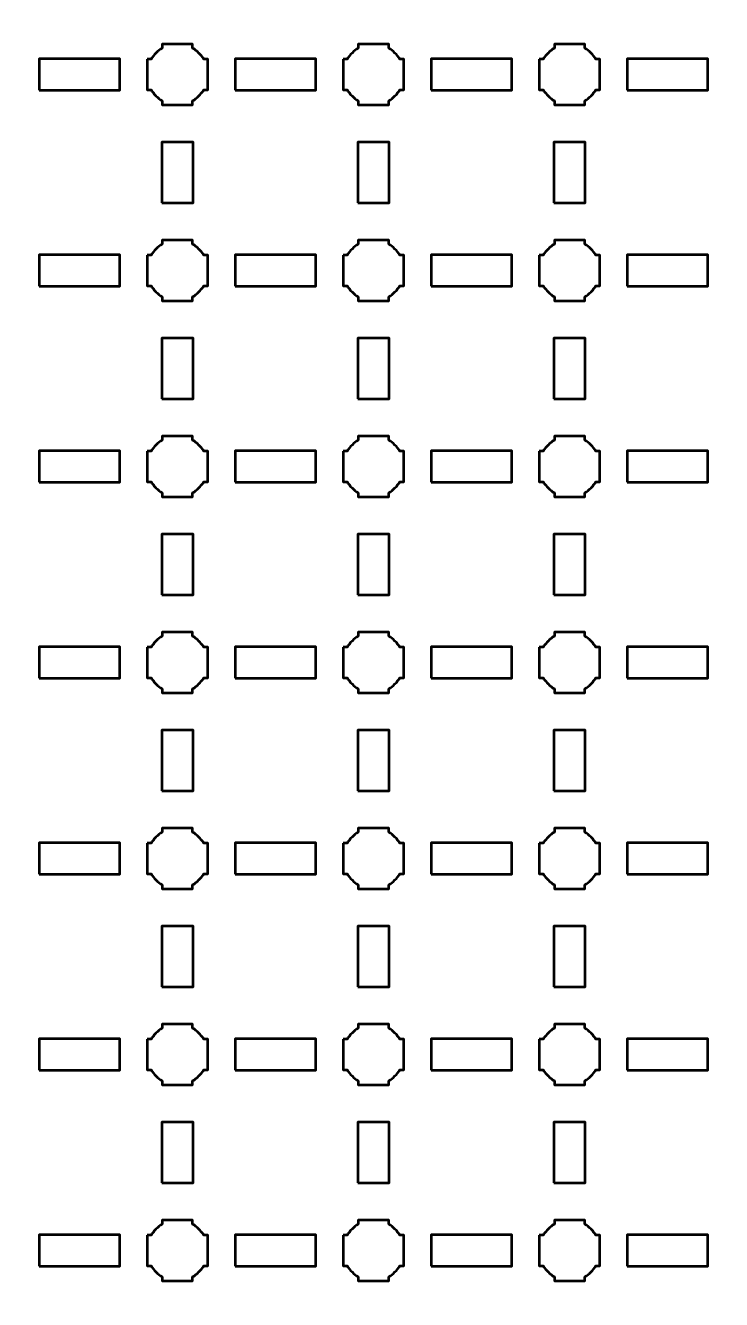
# Model space of a CAD drawing. Header units: centimetres. Extents: x -40.1 to 19.1, y -39.5 to 9.8.
# Drawn here: x -33.05 to -25.95, y -15.35 to -2.35 of the extents above; entities that cross this region are included whole.
import ezdxf

# ---------------------------------------------------------------- set-up
doc = ezdxf.new("R2010")
doc.units = ezdxf.units.CM
doc.header["$MEASUREMENT"] = 0
doc.layers.add('Layer 1', color=7, linetype='Continuous')

msp = doc.modelspace()

# ---------------------------------------------------------------- linework, layer by layer
at = {"layer": 'Layer 1', "color": 250, "lineweight": 53}
for points in [[(-32.91094, -3.01), (-32.08906, -3.01), (-32.08906, -2.69), (-32.91094, -2.69), (-32.91094, -3.01)], [(-30.91094, -3.01), (-30.08906, -3.01), (-30.08906, -2.69), (-30.91094, -2.69), (-30.91094, -3.01)], [(-28.91094, -3.01), (-28.08906, -3.01), (-28.08906, -2.69), (-28.91094, -2.69), (-28.91094, -3.01)], [(-26.91094, -3.01), (-26.08906, -3.01), (-26.08906, -2.69), (-26.91094, -2.69), (-26.91094, -3.01)], [(-31.66, -4.16), (-31.34, -4.16), (-31.34, -3.54), (-31.66, -3.54), (-31.66, -4.16)], [(-29.66, -4.16), (-29.34, -4.16), (-29.34, -3.54), (-29.66, -3.54), (-29.66, -4.16)], [(-27.66, -4.16), (-27.34, -4.16), (-27.34, -3.54), (-27.66, -3.54), (-27.66, -4.16)], [(-32.91094, -5.01), (-32.08906, -5.01), (-32.08906, -4.69), (-32.91094, -4.69), (-32.91094, -5.01)], [(-30.91094, -5.01), (-30.08906, -5.01), (-30.08906, -4.69), (-30.91094, -4.69), (-30.91094, -5.01)], [(-28.91094, -5.01), (-28.08906, -5.01), (-28.08906, -4.69), (-28.91094, -4.69), (-28.91094, -5.01)], [(-26.91094, -5.01), (-26.08906, -5.01), (-26.08906, -4.69), (-26.91094, -4.69), (-26.91094, -5.01)], [(-31.66, -6.16), (-31.34, -6.16), (-31.34, -5.54), (-31.66, -5.54), (-31.66, -6.16)], [(-29.66, -6.16), (-29.34, -6.16), (-29.34, -5.54), (-29.66, -5.54), (-29.66, -6.16)], [(-27.66, -6.16), (-27.34, -6.16), (-27.34, -5.54), (-27.66, -5.54), (-27.66, -6.16)], [(-32.91094, -7.01), (-32.08906, -7.01), (-32.08906, -6.69), (-32.91094, -6.69), (-32.91094, -7.01)], [(-30.91094, -7.01), (-30.08906, -7.01), (-30.08906, -6.69), (-30.91094, -6.69), (-30.91094, -7.01)], [(-28.91094, -7.01), (-28.08906, -7.01), (-28.08906, -6.69), (-28.91094, -6.69), (-28.91094, -7.01)], [(-26.91094, -7.01), (-26.08906, -7.01), (-26.08906, -6.69), (-26.91094, -6.69), (-26.91094, -7.01)], [(-31.66, -8.16), (-31.34, -8.16), (-31.34, -7.54), (-31.66, -7.54), (-31.66, -8.16)], [(-29.66, -8.16), (-29.34, -8.16), (-29.34, -7.54), (-29.66, -7.54), (-29.66, -8.16)], [(-27.66, -8.16), (-27.34, -8.16), (-27.34, -7.54), (-27.66, -7.54), (-27.66, -8.16)], [(-32.91094, -9.01), (-32.08906, -9.01), (-32.08906, -8.69), (-32.91094, -8.69), (-32.91094, -9.01)], [(-30.91094, -9.01), (-30.08906, -9.01), (-30.08906, -8.69), (-30.91094, -8.69), (-30.91094, -9.01)], [(-28.91094, -9.01), (-28.08906, -9.01), (-28.08906, -8.69), (-28.91094, -8.69), (-28.91094, -9.01)], [(-26.91094, -9.01), (-26.08906, -9.01), (-26.08906, -8.69), (-26.91094, -8.69), (-26.91094, -9.01)], [(-31.66, -10.16), (-31.34, -10.16), (-31.34, -9.54), (-31.66, -9.54), (-31.66, -10.16)], [(-29.66, -10.16), (-29.34, -10.16), (-29.34, -9.54), (-29.66, -9.54), (-29.66, -10.16)], [(-27.66, -10.16), (-27.34, -10.16), (-27.34, -9.54), (-27.66, -9.54), (-27.66, -10.16)], [(-32.91094, -11.01), (-32.08906, -11.01), (-32.08906, -10.69), (-32.91094, -10.69), (-32.91094, -11.01)], [(-30.91094, -11.01), (-30.08906, -11.01), (-30.08906, -10.69), (-30.91094, -10.69), (-30.91094, -11.01)], [(-28.91094, -11.01), (-28.08906, -11.01), (-28.08906, -10.69), (-28.91094, -10.69), (-28.91094, -11.01)], [(-26.91094, -11.01), (-26.08906, -11.01), (-26.08906, -10.69), (-26.91094, -10.69), (-26.91094, -11.01)], [(-31.66, -12.16), (-31.34, -12.16), (-31.34, -11.54), (-31.66, -11.54), (-31.66, -12.16)], [(-29.66, -12.16), (-29.34, -12.16), (-29.34, -11.54), (-29.66, -11.54), (-29.66, -12.16)], [(-27.66, -12.16), (-27.34, -12.16), (-27.34, -11.54), (-27.66, -11.54), (-27.66, -12.16)], [(-32.91094, -13.01), (-32.08906, -13.01), (-32.08906, -12.69), (-32.91094, -12.69), (-32.91094, -13.01)], [(-30.91094, -13.01), (-30.08906, -13.01), (-30.08906, -12.69), (-30.91094, -12.69), (-30.91094, -13.01)], [(-28.91094, -13.01), (-28.08906, -13.01), (-28.08906, -12.69), (-28.91094, -12.69), (-28.91094, -13.01)], [(-26.91094, -13.01), (-26.08906, -13.01), (-26.08906, -12.69), (-26.91094, -12.69), (-26.91094, -13.01)], [(-31.66, -14.16), (-31.34, -14.16), (-31.34, -13.54), (-31.66, -13.54), (-31.66, -14.16)], [(-29.66, -14.16), (-29.34, -14.16), (-29.34, -13.54), (-29.66, -13.54), (-29.66, -14.16)], [(-27.66, -14.16), (-27.34, -14.16), (-27.34, -13.54), (-27.66, -13.54), (-27.66, -14.16)], [(-32.91094, -15.01), (-32.08906, -15.01), (-32.08906, -14.69), (-32.91094, -14.69), (-32.91094, -15.01)], [(-30.91094, -15.01), (-30.08906, -15.01), (-30.08906, -14.69), (-30.91094, -14.69), (-30.91094, -15.01)], [(-28.91094, -15.01), (-28.08906, -15.01), (-28.08906, -14.69), (-28.91094, -14.69), (-28.91094, -15.01)], [(-26.91094, -15.01), (-26.08906, -15.01), (-26.08906, -14.69), (-26.91094, -14.69), (-26.91094, -15.01)]]:
    msp.add_lwpolyline(points, close=True, dxfattribs=at)
msp.add_open_spline([(-40.15, -39), (-40.15, -39), (-40.15, 9.3), (-40.15, 9.3), (-40.15, 9.3), (-40.15, 9.57609), (-39.92609, 9.8), (-39.65, 9.8), (-39.65, 9.8), (-39.65, 9.8), (18.65, 9.8), (18.65, 9.8), (18.65, 9.8), (18.92609, 9.8), (19.15, 9.57609), (19.15, 9.3), (19.15, 9.3), (19.15, 9.3), (19.15, -39), (19.15, -39), (19.15, -39), (19.15, -39.27609), (18.92609, -39.5), (18.65, -39.5), (18.65, -39.5), (18.65, -39.5), (-39.65, -39.5), (-39.65, -39.5), (-39.65, -39.5), (-39.92609, -39.5), (-40.15, -39.27609), (-40.15, -39)], degree=3, knots=[0, 0, 0, 0, 0.125, 0.125, 0.125, 0.125, 0.25, 0.25, 0.25, 0.25, 0.375, 0.375, 0.375, 0.375, 0.5, 0.5, 0.5, 0.5, 0.625, 0.625, 0.625, 0.625, 0.75, 0.75, 0.75, 0.75, 0.875, 0.875, 0.875, 0.875, 1, 1, 1, 1], dxfattribs=at)
at = {"layer": 'Layer 1', "lineweight": 53}
for points in [[(-31.81, -2.695), (-31.81, -2.695), (-31.76851, -2.695), (-31.76851, -2.695), (-31.76851, -2.695), (-31.74128, -2.64795), (-31.70205, -2.60872), (-31.655, -2.58149), (-31.655, -2.58149), (-31.655, -2.58149), (-31.655, -2.54), (-31.655, -2.54), (-31.655, -2.54), (-31.655, -2.54), (-31.5, -2.54), (-31.5, -2.54), (-31.5, -2.54), (-31.5, -2.54), (-31.345, -2.54), (-31.345, -2.54), (-31.345, -2.54), (-31.345, -2.54), (-31.345, -2.58149), (-31.345, -2.58149), (-31.345, -2.58149), (-31.29795, -2.60872), (-31.25872, -2.64795), (-31.23149, -2.695), (-31.23149, -2.695), (-31.23149, -2.695), (-31.19, -2.695), (-31.19, -2.695), (-31.19, -2.695), (-31.19, -2.695), (-31.19, -2.85), (-31.19, -2.85), (-31.19, -2.85), (-31.19, -2.85), (-31.19, -3.005), (-31.19, -3.005), (-31.19, -3.005), (-31.19, -3.005), (-31.23149, -3.005), (-31.23149, -3.005), (-31.23149, -3.005), (-31.25872, -3.05205), (-31.29795, -3.09128), (-31.345, -3.11851), (-31.345, -3.11851), (-31.345, -3.11851), (-31.345, -3.16), (-31.345, -3.16), (-31.345, -3.16), (-31.345, -3.16), (-31.5, -3.16), (-31.5, -3.16), (-31.5, -3.16), (-31.5, -3.16), (-31.655, -3.16), (-31.655, -3.16), (-31.655, -3.16), (-31.655, -3.16), (-31.655, -3.11851), (-31.655, -3.11851), (-31.655, -3.11851), (-31.70205, -3.09128), (-31.74128, -3.05205), (-31.76851, -3.005), (-31.76851, -3.005), (-31.76851, -3.005), (-31.81, -3.005), (-31.81, -3.005), (-31.81, -3.005), (-31.81, -3.005), (-31.81, -2.85), (-31.81, -2.85), (-31.81, -2.85), (-31.81, -2.85), (-31.81, -2.695), (-31.81, -2.695)], [(-29.81, -2.695), (-29.81, -2.695), (-29.76851, -2.695), (-29.76851, -2.695), (-29.76851, -2.695), (-29.74128, -2.64795), (-29.70205, -2.60872), (-29.655, -2.58149), (-29.655, -2.58149), (-29.655, -2.58149), (-29.655, -2.54), (-29.655, -2.54), (-29.655, -2.54), (-29.655, -2.54), (-29.5, -2.54), (-29.5, -2.54), (-29.5, -2.54), (-29.5, -2.54), (-29.345, -2.54), (-29.345, -2.54), (-29.345, -2.54), (-29.345, -2.54), (-29.345, -2.58149), (-29.345, -2.58149), (-29.345, -2.58149), (-29.29795, -2.60872), (-29.25872, -2.64795), (-29.23149, -2.695), (-29.23149, -2.695), (-29.23149, -2.695), (-29.19, -2.695), (-29.19, -2.695), (-29.19, -2.695), (-29.19, -2.695), (-29.19, -2.85), (-29.19, -2.85), (-29.19, -2.85), (-29.19, -2.85), (-29.19, -3.005), (-29.19, -3.005), (-29.19, -3.005), (-29.19, -3.005), (-29.23149, -3.005), (-29.23149, -3.005), (-29.23149, -3.005), (-29.25872, -3.05205), (-29.29795, -3.09128), (-29.345, -3.11851), (-29.345, -3.11851), (-29.345, -3.11851), (-29.345, -3.16), (-29.345, -3.16), (-29.345, -3.16), (-29.345, -3.16), (-29.5, -3.16), (-29.5, -3.16), (-29.5, -3.16), (-29.5, -3.16), (-29.655, -3.16), (-29.655, -3.16), (-29.655, -3.16), (-29.655, -3.16), (-29.655, -3.11851), (-29.655, -3.11851), (-29.655, -3.11851), (-29.70205, -3.09128), (-29.74128, -3.05205), (-29.76851, -3.005), (-29.76851, -3.005), (-29.76851, -3.005), (-29.81, -3.005), (-29.81, -3.005), (-29.81, -3.005), (-29.81, -3.005), (-29.81, -2.85), (-29.81, -2.85), (-29.81, -2.85), (-29.81, -2.85), (-29.81, -2.695), (-29.81, -2.695)], [(-27.81, -2.695), (-27.81, -2.695), (-27.76851, -2.695), (-27.76851, -2.695), (-27.76851, -2.695), (-27.74128, -2.64795), (-27.70205, -2.60872), (-27.655, -2.58149), (-27.655, -2.58149), (-27.655, -2.58149), (-27.655, -2.54), (-27.655, -2.54), (-27.655, -2.54), (-27.655, -2.54), (-27.5, -2.54), (-27.5, -2.54), (-27.5, -2.54), (-27.5, -2.54), (-27.345, -2.54), (-27.345, -2.54), (-27.345, -2.54), (-27.345, -2.54), (-27.345, -2.58149), (-27.345, -2.58149), (-27.345, -2.58149), (-27.29795, -2.60872), (-27.25872, -2.64795), (-27.23149, -2.695), (-27.23149, -2.695), (-27.23149, -2.695), (-27.19, -2.695), (-27.19, -2.695), (-27.19, -2.695), (-27.19, -2.695), (-27.19, -2.85), (-27.19, -2.85), (-27.19, -2.85), (-27.19, -2.85), (-27.19, -3.005), (-27.19, -3.005), (-27.19, -3.005), (-27.19, -3.005), (-27.23149, -3.005), (-27.23149, -3.005), (-27.23149, -3.005), (-27.25872, -3.05205), (-27.29795, -3.09128), (-27.345, -3.11851), (-27.345, -3.11851), (-27.345, -3.11851), (-27.345, -3.16), (-27.345, -3.16), (-27.345, -3.16), (-27.345, -3.16), (-27.5, -3.16), (-27.5, -3.16), (-27.5, -3.16), (-27.5, -3.16), (-27.655, -3.16), (-27.655, -3.16), (-27.655, -3.16), (-27.655, -3.16), (-27.655, -3.11851), (-27.655, -3.11851), (-27.655, -3.11851), (-27.70205, -3.09128), (-27.74128, -3.05205), (-27.76851, -3.005), (-27.76851, -3.005), (-27.76851, -3.005), (-27.81, -3.005), (-27.81, -3.005), (-27.81, -3.005), (-27.81, -3.005), (-27.81, -2.85), (-27.81, -2.85), (-27.81, -2.85), (-27.81, -2.85), (-27.81, -2.695), (-27.81, -2.695)], [(-31.81, -4.695), (-31.81, -4.695), (-31.76851, -4.695), (-31.76851, -4.695), (-31.76851, -4.695), (-31.74128, -4.64795), (-31.70205, -4.60872), (-31.655, -4.58149), (-31.655, -4.58149), (-31.655, -4.58149), (-31.655, -4.54), (-31.655, -4.54), (-31.655, -4.54), (-31.655, -4.54), (-31.5, -4.54), (-31.5, -4.54), (-31.5, -4.54), (-31.5, -4.54), (-31.345, -4.54), (-31.345, -4.54), (-31.345, -4.54), (-31.345, -4.54), (-31.345, -4.58149), (-31.345, -4.58149), (-31.345, -4.58149), (-31.29795, -4.60872), (-31.25872, -4.64795), (-31.23149, -4.695), (-31.23149, -4.695), (-31.23149, -4.695), (-31.19, -4.695), (-31.19, -4.695), (-31.19, -4.695), (-31.19, -4.695), (-31.19, -4.85), (-31.19, -4.85), (-31.19, -4.85), (-31.19, -4.85), (-31.19, -5.005), (-31.19, -5.005), (-31.19, -5.005), (-31.19, -5.005), (-31.23149, -5.005), (-31.23149, -5.005), (-31.23149, -5.005), (-31.25872, -5.05205), (-31.29795, -5.09128), (-31.345, -5.11851), (-31.345, -5.11851), (-31.345, -5.11851), (-31.345, -5.16), (-31.345, -5.16), (-31.345, -5.16), (-31.345, -5.16), (-31.5, -5.16), (-31.5, -5.16), (-31.5, -5.16), (-31.5, -5.16), (-31.655, -5.16), (-31.655, -5.16), (-31.655, -5.16), (-31.655, -5.16), (-31.655, -5.11851), (-31.655, -5.11851), (-31.655, -5.11851), (-31.70205, -5.09128), (-31.74128, -5.05205), (-31.76851, -5.005), (-31.76851, -5.005), (-31.76851, -5.005), (-31.81, -5.005), (-31.81, -5.005), (-31.81, -5.005), (-31.81, -5.005), (-31.81, -4.85), (-31.81, -4.85), (-31.81, -4.85), (-31.81, -4.85), (-31.81, -4.695), (-31.81, -4.695)], [(-29.81, -4.695), (-29.81, -4.695), (-29.76851, -4.695), (-29.76851, -4.695), (-29.76851, -4.695), (-29.74128, -4.64795), (-29.70205, -4.60872), (-29.655, -4.58149), (-29.655, -4.58149), (-29.655, -4.58149), (-29.655, -4.54), (-29.655, -4.54), (-29.655, -4.54), (-29.655, -4.54), (-29.5, -4.54), (-29.5, -4.54), (-29.5, -4.54), (-29.5, -4.54), (-29.345, -4.54), (-29.345, -4.54), (-29.345, -4.54), (-29.345, -4.54), (-29.345, -4.58149), (-29.345, -4.58149), (-29.345, -4.58149), (-29.29795, -4.60872), (-29.25872, -4.64795), (-29.23149, -4.695), (-29.23149, -4.695), (-29.23149, -4.695), (-29.19, -4.695), (-29.19, -4.695), (-29.19, -4.695), (-29.19, -4.695), (-29.19, -4.85), (-29.19, -4.85), (-29.19, -4.85), (-29.19, -4.85), (-29.19, -5.005), (-29.19, -5.005), (-29.19, -5.005), (-29.19, -5.005), (-29.23149, -5.005), (-29.23149, -5.005), (-29.23149, -5.005), (-29.25872, -5.05205), (-29.29795, -5.09128), (-29.345, -5.11851), (-29.345, -5.11851), (-29.345, -5.11851), (-29.345, -5.16), (-29.345, -5.16), (-29.345, -5.16), (-29.345, -5.16), (-29.5, -5.16), (-29.5, -5.16), (-29.5, -5.16), (-29.5, -5.16), (-29.655, -5.16), (-29.655, -5.16), (-29.655, -5.16), (-29.655, -5.16), (-29.655, -5.11851), (-29.655, -5.11851), (-29.655, -5.11851), (-29.70205, -5.09128), (-29.74128, -5.05205), (-29.76851, -5.005), (-29.76851, -5.005), (-29.76851, -5.005), (-29.81, -5.005), (-29.81, -5.005), (-29.81, -5.005), (-29.81, -5.005), (-29.81, -4.85), (-29.81, -4.85), (-29.81, -4.85), (-29.81, -4.85), (-29.81, -4.695), (-29.81, -4.695)], [(-27.81, -4.695), (-27.81, -4.695), (-27.76851, -4.695), (-27.76851, -4.695), (-27.76851, -4.695), (-27.74128, -4.64795), (-27.70205, -4.60872), (-27.655, -4.58149), (-27.655, -4.58149), (-27.655, -4.58149), (-27.655, -4.54), (-27.655, -4.54), (-27.655, -4.54), (-27.655, -4.54), (-27.5, -4.54), (-27.5, -4.54), (-27.5, -4.54), (-27.5, -4.54), (-27.345, -4.54), (-27.345, -4.54), (-27.345, -4.54), (-27.345, -4.54), (-27.345, -4.58149), (-27.345, -4.58149), (-27.345, -4.58149), (-27.29795, -4.60872), (-27.25872, -4.64795), (-27.23149, -4.695), (-27.23149, -4.695), (-27.23149, -4.695), (-27.19, -4.695), (-27.19, -4.695), (-27.19, -4.695), (-27.19, -4.695), (-27.19, -4.85), (-27.19, -4.85), (-27.19, -4.85), (-27.19, -4.85), (-27.19, -5.005), (-27.19, -5.005), (-27.19, -5.005), (-27.19, -5.005), (-27.23149, -5.005), (-27.23149, -5.005), (-27.23149, -5.005), (-27.25872, -5.05205), (-27.29795, -5.09128), (-27.345, -5.11851), (-27.345, -5.11851), (-27.345, -5.11851), (-27.345, -5.16), (-27.345, -5.16), (-27.345, -5.16), (-27.345, -5.16), (-27.5, -5.16), (-27.5, -5.16), (-27.5, -5.16), (-27.5, -5.16), (-27.655, -5.16), (-27.655, -5.16), (-27.655, -5.16), (-27.655, -5.16), (-27.655, -5.11851), (-27.655, -5.11851), (-27.655, -5.11851), (-27.70205, -5.09128), (-27.74128, -5.05205), (-27.76851, -5.005), (-27.76851, -5.005), (-27.76851, -5.005), (-27.81, -5.005), (-27.81, -5.005), (-27.81, -5.005), (-27.81, -5.005), (-27.81, -4.85), (-27.81, -4.85), (-27.81, -4.85), (-27.81, -4.85), (-27.81, -4.695), (-27.81, -4.695)], [(-31.81, -6.695), (-31.81, -6.695), (-31.76851, -6.695), (-31.76851, -6.695), (-31.76851, -6.695), (-31.74128, -6.64795), (-31.70205, -6.60872), (-31.655, -6.58149), (-31.655, -6.58149), (-31.655, -6.58149), (-31.655, -6.54), (-31.655, -6.54), (-31.655, -6.54), (-31.655, -6.54), (-31.5, -6.54), (-31.5, -6.54), (-31.5, -6.54), (-31.5, -6.54), (-31.345, -6.54), (-31.345, -6.54), (-31.345, -6.54), (-31.345, -6.54), (-31.345, -6.58149), (-31.345, -6.58149), (-31.345, -6.58149), (-31.29795, -6.60872), (-31.25872, -6.64795), (-31.23149, -6.695), (-31.23149, -6.695), (-31.23149, -6.695), (-31.19, -6.695), (-31.19, -6.695), (-31.19, -6.695), (-31.19, -6.695), (-31.19, -6.85), (-31.19, -6.85), (-31.19, -6.85), (-31.19, -6.85), (-31.19, -7.005), (-31.19, -7.005), (-31.19, -7.005), (-31.19, -7.005), (-31.23149, -7.005), (-31.23149, -7.005), (-31.23149, -7.005), (-31.25872, -7.05205), (-31.29795, -7.09128), (-31.345, -7.11851), (-31.345, -7.11851), (-31.345, -7.11851), (-31.345, -7.16), (-31.345, -7.16), (-31.345, -7.16), (-31.345, -7.16), (-31.5, -7.16), (-31.5, -7.16), (-31.5, -7.16), (-31.5, -7.16), (-31.655, -7.16), (-31.655, -7.16), (-31.655, -7.16), (-31.655, -7.16), (-31.655, -7.11851), (-31.655, -7.11851), (-31.655, -7.11851), (-31.70205, -7.09128), (-31.74128, -7.05205), (-31.76851, -7.005), (-31.76851, -7.005), (-31.76851, -7.005), (-31.81, -7.005), (-31.81, -7.005), (-31.81, -7.005), (-31.81, -7.005), (-31.81, -6.85), (-31.81, -6.85), (-31.81, -6.85), (-31.81, -6.85), (-31.81, -6.695), (-31.81, -6.695)], [(-29.81, -6.695), (-29.81, -6.695), (-29.76851, -6.695), (-29.76851, -6.695), (-29.76851, -6.695), (-29.74128, -6.64795), (-29.70205, -6.60872), (-29.655, -6.58149), (-29.655, -6.58149), (-29.655, -6.58149), (-29.655, -6.54), (-29.655, -6.54), (-29.655, -6.54), (-29.655, -6.54), (-29.5, -6.54), (-29.5, -6.54), (-29.5, -6.54), (-29.5, -6.54), (-29.345, -6.54), (-29.345, -6.54), (-29.345, -6.54), (-29.345, -6.54), (-29.345, -6.58149), (-29.345, -6.58149), (-29.345, -6.58149), (-29.29795, -6.60872), (-29.25872, -6.64795), (-29.23149, -6.695), (-29.23149, -6.695), (-29.23149, -6.695), (-29.19, -6.695), (-29.19, -6.695), (-29.19, -6.695), (-29.19, -6.695), (-29.19, -6.85), (-29.19, -6.85), (-29.19, -6.85), (-29.19, -6.85), (-29.19, -7.005), (-29.19, -7.005), (-29.19, -7.005), (-29.19, -7.005), (-29.23149, -7.005), (-29.23149, -7.005), (-29.23149, -7.005), (-29.25872, -7.05205), (-29.29795, -7.09128), (-29.345, -7.11851), (-29.345, -7.11851), (-29.345, -7.11851), (-29.345, -7.16), (-29.345, -7.16), (-29.345, -7.16), (-29.345, -7.16), (-29.5, -7.16), (-29.5, -7.16), (-29.5, -7.16), (-29.5, -7.16), (-29.655, -7.16), (-29.655, -7.16), (-29.655, -7.16), (-29.655, -7.16), (-29.655, -7.11851), (-29.655, -7.11851), (-29.655, -7.11851), (-29.70205, -7.09128), (-29.74128, -7.05205), (-29.76851, -7.005), (-29.76851, -7.005), (-29.76851, -7.005), (-29.81, -7.005), (-29.81, -7.005), (-29.81, -7.005), (-29.81, -7.005), (-29.81, -6.85), (-29.81, -6.85), (-29.81, -6.85), (-29.81, -6.85), (-29.81, -6.695), (-29.81, -6.695)], [(-27.81, -6.695), (-27.81, -6.695), (-27.76851, -6.695), (-27.76851, -6.695), (-27.76851, -6.695), (-27.74128, -6.64795), (-27.70205, -6.60872), (-27.655, -6.58149), (-27.655, -6.58149), (-27.655, -6.58149), (-27.655, -6.54), (-27.655, -6.54), (-27.655, -6.54), (-27.655, -6.54), (-27.5, -6.54), (-27.5, -6.54), (-27.5, -6.54), (-27.5, -6.54), (-27.345, -6.54), (-27.345, -6.54), (-27.345, -6.54), (-27.345, -6.54), (-27.345, -6.58149), (-27.345, -6.58149), (-27.345, -6.58149), (-27.29795, -6.60872), (-27.25872, -6.64795), (-27.23149, -6.695), (-27.23149, -6.695), (-27.23149, -6.695), (-27.19, -6.695), (-27.19, -6.695), (-27.19, -6.695), (-27.19, -6.695), (-27.19, -6.85), (-27.19, -6.85), (-27.19, -6.85), (-27.19, -6.85), (-27.19, -7.005), (-27.19, -7.005), (-27.19, -7.005), (-27.19, -7.005), (-27.23149, -7.005), (-27.23149, -7.005), (-27.23149, -7.005), (-27.25872, -7.05205), (-27.29795, -7.09128), (-27.345, -7.11851), (-27.345, -7.11851), (-27.345, -7.11851), (-27.345, -7.16), (-27.345, -7.16), (-27.345, -7.16), (-27.345, -7.16), (-27.5, -7.16), (-27.5, -7.16), (-27.5, -7.16), (-27.5, -7.16), (-27.655, -7.16), (-27.655, -7.16), (-27.655, -7.16), (-27.655, -7.16), (-27.655, -7.11851), (-27.655, -7.11851), (-27.655, -7.11851), (-27.70205, -7.09128), (-27.74128, -7.05205), (-27.76851, -7.005), (-27.76851, -7.005), (-27.76851, -7.005), (-27.81, -7.005), (-27.81, -7.005), (-27.81, -7.005), (-27.81, -7.005), (-27.81, -6.85), (-27.81, -6.85), (-27.81, -6.85), (-27.81, -6.85), (-27.81, -6.695), (-27.81, -6.695)], [(-31.81, -8.695), (-31.81, -8.695), (-31.76851, -8.695), (-31.76851, -8.695), (-31.76851, -8.695), (-31.74128, -8.64795), (-31.70205, -8.60872), (-31.655, -8.58149), (-31.655, -8.58149), (-31.655, -8.58149), (-31.655, -8.54), (-31.655, -8.54), (-31.655, -8.54), (-31.655, -8.54), (-31.5, -8.54), (-31.5, -8.54), (-31.5, -8.54), (-31.5, -8.54), (-31.345, -8.54), (-31.345, -8.54), (-31.345, -8.54), (-31.345, -8.54), (-31.345, -8.58149), (-31.345, -8.58149), (-31.345, -8.58149), (-31.29795, -8.60872), (-31.25872, -8.64795), (-31.23149, -8.695), (-31.23149, -8.695), (-31.23149, -8.695), (-31.19, -8.695), (-31.19, -8.695), (-31.19, -8.695), (-31.19, -8.695), (-31.19, -8.85), (-31.19, -8.85), (-31.19, -8.85), (-31.19, -8.85), (-31.19, -9.005), (-31.19, -9.005), (-31.19, -9.005), (-31.19, -9.005), (-31.23149, -9.005), (-31.23149, -9.005), (-31.23149, -9.005), (-31.25872, -9.05205), (-31.29795, -9.09128), (-31.345, -9.11851), (-31.345, -9.11851), (-31.345, -9.11851), (-31.345, -9.16), (-31.345, -9.16), (-31.345, -9.16), (-31.345, -9.16), (-31.5, -9.16), (-31.5, -9.16), (-31.5, -9.16), (-31.5, -9.16), (-31.655, -9.16), (-31.655, -9.16), (-31.655, -9.16), (-31.655, -9.16), (-31.655, -9.11851), (-31.655, -9.11851), (-31.655, -9.11851), (-31.70205, -9.09128), (-31.74128, -9.05205), (-31.76851, -9.005), (-31.76851, -9.005), (-31.76851, -9.005), (-31.81, -9.005), (-31.81, -9.005), (-31.81, -9.005), (-31.81, -9.005), (-31.81, -8.85), (-31.81, -8.85), (-31.81, -8.85), (-31.81, -8.85), (-31.81, -8.695), (-31.81, -8.695)], [(-29.81, -8.695), (-29.81, -8.695), (-29.76851, -8.695), (-29.76851, -8.695), (-29.76851, -8.695), (-29.74128, -8.64795), (-29.70205, -8.60872), (-29.655, -8.58149), (-29.655, -8.58149), (-29.655, -8.58149), (-29.655, -8.54), (-29.655, -8.54), (-29.655, -8.54), (-29.655, -8.54), (-29.5, -8.54), (-29.5, -8.54), (-29.5, -8.54), (-29.5, -8.54), (-29.345, -8.54), (-29.345, -8.54), (-29.345, -8.54), (-29.345, -8.54), (-29.345, -8.58149), (-29.345, -8.58149), (-29.345, -8.58149), (-29.29795, -8.60872), (-29.25872, -8.64795), (-29.23149, -8.695), (-29.23149, -8.695), (-29.23149, -8.695), (-29.19, -8.695), (-29.19, -8.695), (-29.19, -8.695), (-29.19, -8.695), (-29.19, -8.85), (-29.19, -8.85), (-29.19, -8.85), (-29.19, -8.85), (-29.19, -9.005), (-29.19, -9.005), (-29.19, -9.005), (-29.19, -9.005), (-29.23149, -9.005), (-29.23149, -9.005), (-29.23149, -9.005), (-29.25872, -9.05205), (-29.29795, -9.09128), (-29.345, -9.11851), (-29.345, -9.11851), (-29.345, -9.11851), (-29.345, -9.16), (-29.345, -9.16), (-29.345, -9.16), (-29.345, -9.16), (-29.5, -9.16), (-29.5, -9.16), (-29.5, -9.16), (-29.5, -9.16), (-29.655, -9.16), (-29.655, -9.16), (-29.655, -9.16), (-29.655, -9.16), (-29.655, -9.11851), (-29.655, -9.11851), (-29.655, -9.11851), (-29.70205, -9.09128), (-29.74128, -9.05205), (-29.76851, -9.005), (-29.76851, -9.005), (-29.76851, -9.005), (-29.81, -9.005), (-29.81, -9.005), (-29.81, -9.005), (-29.81, -9.005), (-29.81, -8.85), (-29.81, -8.85), (-29.81, -8.85), (-29.81, -8.85), (-29.81, -8.695), (-29.81, -8.695)], [(-27.81, -8.695), (-27.81, -8.695), (-27.76851, -8.695), (-27.76851, -8.695), (-27.76851, -8.695), (-27.74128, -8.64795), (-27.70205, -8.60872), (-27.655, -8.58149), (-27.655, -8.58149), (-27.655, -8.58149), (-27.655, -8.54), (-27.655, -8.54), (-27.655, -8.54), (-27.655, -8.54), (-27.5, -8.54), (-27.5, -8.54), (-27.5, -8.54), (-27.5, -8.54), (-27.345, -8.54), (-27.345, -8.54), (-27.345, -8.54), (-27.345, -8.54), (-27.345, -8.58149), (-27.345, -8.58149), (-27.345, -8.58149), (-27.29795, -8.60872), (-27.25872, -8.64795), (-27.23149, -8.695), (-27.23149, -8.695), (-27.23149, -8.695), (-27.19, -8.695), (-27.19, -8.695), (-27.19, -8.695), (-27.19, -8.695), (-27.19, -8.85), (-27.19, -8.85), (-27.19, -8.85), (-27.19, -8.85), (-27.19, -9.005), (-27.19, -9.005), (-27.19, -9.005), (-27.19, -9.005), (-27.23149, -9.005), (-27.23149, -9.005), (-27.23149, -9.005), (-27.25872, -9.05205), (-27.29795, -9.09128), (-27.345, -9.11851), (-27.345, -9.11851), (-27.345, -9.11851), (-27.345, -9.16), (-27.345, -9.16), (-27.345, -9.16), (-27.345, -9.16), (-27.5, -9.16), (-27.5, -9.16), (-27.5, -9.16), (-27.5, -9.16), (-27.655, -9.16), (-27.655, -9.16), (-27.655, -9.16), (-27.655, -9.16), (-27.655, -9.11851), (-27.655, -9.11851), (-27.655, -9.11851), (-27.70205, -9.09128), (-27.74128, -9.05205), (-27.76851, -9.005), (-27.76851, -9.005), (-27.76851, -9.005), (-27.81, -9.005), (-27.81, -9.005), (-27.81, -9.005), (-27.81, -9.005), (-27.81, -8.85), (-27.81, -8.85), (-27.81, -8.85), (-27.81, -8.85), (-27.81, -8.695), (-27.81, -8.695)], [(-31.81, -10.695), (-31.81, -10.695), (-31.76851, -10.695), (-31.76851, -10.695), (-31.76851, -10.695), (-31.74128, -10.64795), (-31.70205, -10.60872), (-31.655, -10.58149), (-31.655, -10.58149), (-31.655, -10.58149), (-31.655, -10.54), (-31.655, -10.54), (-31.655, -10.54), (-31.655, -10.54), (-31.5, -10.54), (-31.5, -10.54), (-31.5, -10.54), (-31.5, -10.54), (-31.345, -10.54), (-31.345, -10.54), (-31.345, -10.54), (-31.345, -10.54), (-31.345, -10.58149), (-31.345, -10.58149), (-31.345, -10.58149), (-31.29795, -10.60872), (-31.25872, -10.64795), (-31.23149, -10.695), (-31.23149, -10.695), (-31.23149, -10.695), (-31.19, -10.695), (-31.19, -10.695), (-31.19, -10.695), (-31.19, -10.695), (-31.19, -10.85), (-31.19, -10.85), (-31.19, -10.85), (-31.19, -10.85), (-31.19, -11.005), (-31.19, -11.005), (-31.19, -11.005), (-31.19, -11.005), (-31.23149, -11.005), (-31.23149, -11.005), (-31.23149, -11.005), (-31.25872, -11.05205), (-31.29795, -11.09128), (-31.345, -11.11851), (-31.345, -11.11851), (-31.345, -11.11851), (-31.345, -11.16), (-31.345, -11.16), (-31.345, -11.16), (-31.345, -11.16), (-31.5, -11.16), (-31.5, -11.16), (-31.5, -11.16), (-31.5, -11.16), (-31.655, -11.16), (-31.655, -11.16), (-31.655, -11.16), (-31.655, -11.16), (-31.655, -11.11851), (-31.655, -11.11851), (-31.655, -11.11851), (-31.70205, -11.09128), (-31.74128, -11.05205), (-31.76851, -11.005), (-31.76851, -11.005), (-31.76851, -11.005), (-31.81, -11.005), (-31.81, -11.005), (-31.81, -11.005), (-31.81, -11.005), (-31.81, -10.85), (-31.81, -10.85), (-31.81, -10.85), (-31.81, -10.85), (-31.81, -10.695), (-31.81, -10.695)], [(-29.81, -10.695), (-29.81, -10.695), (-29.76851, -10.695), (-29.76851, -10.695), (-29.76851, -10.695), (-29.74128, -10.64795), (-29.70205, -10.60872), (-29.655, -10.58149), (-29.655, -10.58149), (-29.655, -10.58149), (-29.655, -10.54), (-29.655, -10.54), (-29.655, -10.54), (-29.655, -10.54), (-29.5, -10.54), (-29.5, -10.54), (-29.5, -10.54), (-29.5, -10.54), (-29.345, -10.54), (-29.345, -10.54), (-29.345, -10.54), (-29.345, -10.54), (-29.345, -10.58149), (-29.345, -10.58149), (-29.345, -10.58149), (-29.29795, -10.60872), (-29.25872, -10.64795), (-29.23149, -10.695), (-29.23149, -10.695), (-29.23149, -10.695), (-29.19, -10.695), (-29.19, -10.695), (-29.19, -10.695), (-29.19, -10.695), (-29.19, -10.85), (-29.19, -10.85), (-29.19, -10.85), (-29.19, -10.85), (-29.19, -11.005), (-29.19, -11.005), (-29.19, -11.005), (-29.19, -11.005), (-29.23149, -11.005), (-29.23149, -11.005), (-29.23149, -11.005), (-29.25872, -11.05205), (-29.29795, -11.09128), (-29.345, -11.11851), (-29.345, -11.11851), (-29.345, -11.11851), (-29.345, -11.16), (-29.345, -11.16), (-29.345, -11.16), (-29.345, -11.16), (-29.5, -11.16), (-29.5, -11.16), (-29.5, -11.16), (-29.5, -11.16), (-29.655, -11.16), (-29.655, -11.16), (-29.655, -11.16), (-29.655, -11.16), (-29.655, -11.11851), (-29.655, -11.11851), (-29.655, -11.11851), (-29.70205, -11.09128), (-29.74128, -11.05205), (-29.76851, -11.005), (-29.76851, -11.005), (-29.76851, -11.005), (-29.81, -11.005), (-29.81, -11.005), (-29.81, -11.005), (-29.81, -11.005), (-29.81, -10.85), (-29.81, -10.85), (-29.81, -10.85), (-29.81, -10.85), (-29.81, -10.695), (-29.81, -10.695)], [(-27.81, -10.695), (-27.81, -10.695), (-27.76851, -10.695), (-27.76851, -10.695), (-27.76851, -10.695), (-27.74128, -10.64795), (-27.70205, -10.60872), (-27.655, -10.58149), (-27.655, -10.58149), (-27.655, -10.58149), (-27.655, -10.54), (-27.655, -10.54), (-27.655, -10.54), (-27.655, -10.54), (-27.5, -10.54), (-27.5, -10.54), (-27.5, -10.54), (-27.5, -10.54), (-27.345, -10.54), (-27.345, -10.54), (-27.345, -10.54), (-27.345, -10.54), (-27.345, -10.58149), (-27.345, -10.58149), (-27.345, -10.58149), (-27.29795, -10.60872), (-27.25872, -10.64795), (-27.23149, -10.695), (-27.23149, -10.695), (-27.23149, -10.695), (-27.19, -10.695), (-27.19, -10.695), (-27.19, -10.695), (-27.19, -10.695), (-27.19, -10.85), (-27.19, -10.85), (-27.19, -10.85), (-27.19, -10.85), (-27.19, -11.005), (-27.19, -11.005), (-27.19, -11.005), (-27.19, -11.005), (-27.23149, -11.005), (-27.23149, -11.005), (-27.23149, -11.005), (-27.25872, -11.05205), (-27.29795, -11.09128), (-27.345, -11.11851), (-27.345, -11.11851), (-27.345, -11.11851), (-27.345, -11.16), (-27.345, -11.16), (-27.345, -11.16), (-27.345, -11.16), (-27.5, -11.16), (-27.5, -11.16), (-27.5, -11.16), (-27.5, -11.16), (-27.655, -11.16), (-27.655, -11.16), (-27.655, -11.16), (-27.655, -11.16), (-27.655, -11.11851), (-27.655, -11.11851), (-27.655, -11.11851), (-27.70205, -11.09128), (-27.74128, -11.05205), (-27.76851, -11.005), (-27.76851, -11.005), (-27.76851, -11.005), (-27.81, -11.005), (-27.81, -11.005), (-27.81, -11.005), (-27.81, -11.005), (-27.81, -10.85), (-27.81, -10.85), (-27.81, -10.85), (-27.81, -10.85), (-27.81, -10.695), (-27.81, -10.695)], [(-31.81, -12.695), (-31.81, -12.695), (-31.76851, -12.695), (-31.76851, -12.695), (-31.76851, -12.695), (-31.74128, -12.64795), (-31.70205, -12.60872), (-31.655, -12.58149), (-31.655, -12.58149), (-31.655, -12.58149), (-31.655, -12.54), (-31.655, -12.54), (-31.655, -12.54), (-31.655, -12.54), (-31.5, -12.54), (-31.5, -12.54), (-31.5, -12.54), (-31.5, -12.54), (-31.345, -12.54), (-31.345, -12.54), (-31.345, -12.54), (-31.345, -12.54), (-31.345, -12.58149), (-31.345, -12.58149), (-31.345, -12.58149), (-31.29795, -12.60872), (-31.25872, -12.64795), (-31.23149, -12.695), (-31.23149, -12.695), (-31.23149, -12.695), (-31.19, -12.695), (-31.19, -12.695), (-31.19, -12.695), (-31.19, -12.695), (-31.19, -12.85), (-31.19, -12.85), (-31.19, -12.85), (-31.19, -12.85), (-31.19, -13.005), (-31.19, -13.005), (-31.19, -13.005), (-31.19, -13.005), (-31.23149, -13.005), (-31.23149, -13.005), (-31.23149, -13.005), (-31.25872, -13.05205), (-31.29795, -13.09128), (-31.345, -13.11851), (-31.345, -13.11851), (-31.345, -13.11851), (-31.345, -13.16), (-31.345, -13.16), (-31.345, -13.16), (-31.345, -13.16), (-31.5, -13.16), (-31.5, -13.16), (-31.5, -13.16), (-31.5, -13.16), (-31.655, -13.16), (-31.655, -13.16), (-31.655, -13.16), (-31.655, -13.16), (-31.655, -13.11851), (-31.655, -13.11851), (-31.655, -13.11851), (-31.70205, -13.09128), (-31.74128, -13.05205), (-31.76851, -13.005), (-31.76851, -13.005), (-31.76851, -13.005), (-31.81, -13.005), (-31.81, -13.005), (-31.81, -13.005), (-31.81, -13.005), (-31.81, -12.85), (-31.81, -12.85), (-31.81, -12.85), (-31.81, -12.85), (-31.81, -12.695), (-31.81, -12.695)], [(-29.81, -12.695), (-29.81, -12.695), (-29.76851, -12.695), (-29.76851, -12.695), (-29.76851, -12.695), (-29.74128, -12.64795), (-29.70205, -12.60872), (-29.655, -12.58149), (-29.655, -12.58149), (-29.655, -12.58149), (-29.655, -12.54), (-29.655, -12.54), (-29.655, -12.54), (-29.655, -12.54), (-29.5, -12.54), (-29.5, -12.54), (-29.5, -12.54), (-29.5, -12.54), (-29.345, -12.54), (-29.345, -12.54), (-29.345, -12.54), (-29.345, -12.54), (-29.345, -12.58149), (-29.345, -12.58149), (-29.345, -12.58149), (-29.29795, -12.60872), (-29.25872, -12.64795), (-29.23149, -12.695), (-29.23149, -12.695), (-29.23149, -12.695), (-29.19, -12.695), (-29.19, -12.695), (-29.19, -12.695), (-29.19, -12.695), (-29.19, -12.85), (-29.19, -12.85), (-29.19, -12.85), (-29.19, -12.85), (-29.19, -13.005), (-29.19, -13.005), (-29.19, -13.005), (-29.19, -13.005), (-29.23149, -13.005), (-29.23149, -13.005), (-29.23149, -13.005), (-29.25872, -13.05205), (-29.29795, -13.09128), (-29.345, -13.11851), (-29.345, -13.11851), (-29.345, -13.11851), (-29.345, -13.16), (-29.345, -13.16), (-29.345, -13.16), (-29.345, -13.16), (-29.5, -13.16), (-29.5, -13.16), (-29.5, -13.16), (-29.5, -13.16), (-29.655, -13.16), (-29.655, -13.16), (-29.655, -13.16), (-29.655, -13.16), (-29.655, -13.11851), (-29.655, -13.11851), (-29.655, -13.11851), (-29.70205, -13.09128), (-29.74128, -13.05205), (-29.76851, -13.005), (-29.76851, -13.005), (-29.76851, -13.005), (-29.81, -13.005), (-29.81, -13.005), (-29.81, -13.005), (-29.81, -13.005), (-29.81, -12.85), (-29.81, -12.85), (-29.81, -12.85), (-29.81, -12.85), (-29.81, -12.695), (-29.81, -12.695)], [(-27.81, -12.695), (-27.81, -12.695), (-27.76851, -12.695), (-27.76851, -12.695), (-27.76851, -12.695), (-27.74128, -12.64795), (-27.70205, -12.60872), (-27.655, -12.58149), (-27.655, -12.58149), (-27.655, -12.58149), (-27.655, -12.54), (-27.655, -12.54), (-27.655, -12.54), (-27.655, -12.54), (-27.5, -12.54), (-27.5, -12.54), (-27.5, -12.54), (-27.5, -12.54), (-27.345, -12.54), (-27.345, -12.54), (-27.345, -12.54), (-27.345, -12.54), (-27.345, -12.58149), (-27.345, -12.58149), (-27.345, -12.58149), (-27.29795, -12.60872), (-27.25872, -12.64795), (-27.23149, -12.695), (-27.23149, -12.695), (-27.23149, -12.695), (-27.19, -12.695), (-27.19, -12.695), (-27.19, -12.695), (-27.19, -12.695), (-27.19, -12.85), (-27.19, -12.85), (-27.19, -12.85), (-27.19, -12.85), (-27.19, -13.005), (-27.19, -13.005), (-27.19, -13.005), (-27.19, -13.005), (-27.23149, -13.005), (-27.23149, -13.005), (-27.23149, -13.005), (-27.25872, -13.05205), (-27.29795, -13.09128), (-27.345, -13.11851), (-27.345, -13.11851), (-27.345, -13.11851), (-27.345, -13.16), (-27.345, -13.16), (-27.345, -13.16), (-27.345, -13.16), (-27.5, -13.16), (-27.5, -13.16), (-27.5, -13.16), (-27.5, -13.16), (-27.655, -13.16), (-27.655, -13.16), (-27.655, -13.16), (-27.655, -13.16), (-27.655, -13.11851), (-27.655, -13.11851), (-27.655, -13.11851), (-27.70205, -13.09128), (-27.74128, -13.05205), (-27.76851, -13.005), (-27.76851, -13.005), (-27.76851, -13.005), (-27.81, -13.005), (-27.81, -13.005), (-27.81, -13.005), (-27.81, -13.005), (-27.81, -12.85), (-27.81, -12.85), (-27.81, -12.85), (-27.81, -12.85), (-27.81, -12.695), (-27.81, -12.695)], [(-31.81, -14.695), (-31.81, -14.695), (-31.76851, -14.695), (-31.76851, -14.695), (-31.76851, -14.695), (-31.74128, -14.64795), (-31.70205, -14.60872), (-31.655, -14.58149), (-31.655, -14.58149), (-31.655, -14.58149), (-31.655, -14.54), (-31.655, -14.54), (-31.655, -14.54), (-31.655, -14.54), (-31.5, -14.54), (-31.5, -14.54), (-31.5, -14.54), (-31.5, -14.54), (-31.345, -14.54), (-31.345, -14.54), (-31.345, -14.54), (-31.345, -14.54), (-31.345, -14.58149), (-31.345, -14.58149), (-31.345, -14.58149), (-31.29795, -14.60872), (-31.25872, -14.64795), (-31.23149, -14.695), (-31.23149, -14.695), (-31.23149, -14.695), (-31.19, -14.695), (-31.19, -14.695), (-31.19, -14.695), (-31.19, -14.695), (-31.19, -14.85), (-31.19, -14.85), (-31.19, -14.85), (-31.19, -14.85), (-31.19, -15.005), (-31.19, -15.005), (-31.19, -15.005), (-31.19, -15.005), (-31.23149, -15.005), (-31.23149, -15.005), (-31.23149, -15.005), (-31.25872, -15.05205), (-31.29795, -15.09128), (-31.345, -15.11851), (-31.345, -15.11851), (-31.345, -15.11851), (-31.345, -15.16), (-31.345, -15.16), (-31.345, -15.16), (-31.345, -15.16), (-31.5, -15.16), (-31.5, -15.16), (-31.5, -15.16), (-31.5, -15.16), (-31.655, -15.16), (-31.655, -15.16), (-31.655, -15.16), (-31.655, -15.16), (-31.655, -15.11851), (-31.655, -15.11851), (-31.655, -15.11851), (-31.70205, -15.09128), (-31.74128, -15.05205), (-31.76851, -15.005), (-31.76851, -15.005), (-31.76851, -15.005), (-31.81, -15.005), (-31.81, -15.005), (-31.81, -15.005), (-31.81, -15.005), (-31.81, -14.85), (-31.81, -14.85), (-31.81, -14.85), (-31.81, -14.85), (-31.81, -14.695), (-31.81, -14.695)], [(-29.81, -14.695), (-29.81, -14.695), (-29.76851, -14.695), (-29.76851, -14.695), (-29.76851, -14.695), (-29.74128, -14.64795), (-29.70205, -14.60872), (-29.655, -14.58149), (-29.655, -14.58149), (-29.655, -14.58149), (-29.655, -14.54), (-29.655, -14.54), (-29.655, -14.54), (-29.655, -14.54), (-29.5, -14.54), (-29.5, -14.54), (-29.5, -14.54), (-29.5, -14.54), (-29.345, -14.54), (-29.345, -14.54), (-29.345, -14.54), (-29.345, -14.54), (-29.345, -14.58149), (-29.345, -14.58149), (-29.345, -14.58149), (-29.29795, -14.60872), (-29.25872, -14.64795), (-29.23149, -14.695), (-29.23149, -14.695), (-29.23149, -14.695), (-29.19, -14.695), (-29.19, -14.695), (-29.19, -14.695), (-29.19, -14.695), (-29.19, -14.85), (-29.19, -14.85), (-29.19, -14.85), (-29.19, -14.85), (-29.19, -15.005), (-29.19, -15.005), (-29.19, -15.005), (-29.19, -15.005), (-29.23149, -15.005), (-29.23149, -15.005), (-29.23149, -15.005), (-29.25872, -15.05205), (-29.29795, -15.09128), (-29.345, -15.11851), (-29.345, -15.11851), (-29.345, -15.11851), (-29.345, -15.16), (-29.345, -15.16), (-29.345, -15.16), (-29.345, -15.16), (-29.5, -15.16), (-29.5, -15.16), (-29.5, -15.16), (-29.5, -15.16), (-29.655, -15.16), (-29.655, -15.16), (-29.655, -15.16), (-29.655, -15.16), (-29.655, -15.11851), (-29.655, -15.11851), (-29.655, -15.11851), (-29.70205, -15.09128), (-29.74128, -15.05205), (-29.76851, -15.005), (-29.76851, -15.005), (-29.76851, -15.005), (-29.81, -15.005), (-29.81, -15.005), (-29.81, -15.005), (-29.81, -15.005), (-29.81, -14.85), (-29.81, -14.85), (-29.81, -14.85), (-29.81, -14.85), (-29.81, -14.695), (-29.81, -14.695)], [(-27.81, -14.695), (-27.81, -14.695), (-27.76851, -14.695), (-27.76851, -14.695), (-27.76851, -14.695), (-27.74128, -14.64795), (-27.70205, -14.60872), (-27.655, -14.58149), (-27.655, -14.58149), (-27.655, -14.58149), (-27.655, -14.54), (-27.655, -14.54), (-27.655, -14.54), (-27.655, -14.54), (-27.5, -14.54), (-27.5, -14.54), (-27.5, -14.54), (-27.5, -14.54), (-27.345, -14.54), (-27.345, -14.54), (-27.345, -14.54), (-27.345, -14.54), (-27.345, -14.58149), (-27.345, -14.58149), (-27.345, -14.58149), (-27.29795, -14.60872), (-27.25872, -14.64795), (-27.23149, -14.695), (-27.23149, -14.695), (-27.23149, -14.695), (-27.19, -14.695), (-27.19, -14.695), (-27.19, -14.695), (-27.19, -14.695), (-27.19, -14.85), (-27.19, -14.85), (-27.19, -14.85), (-27.19, -14.85), (-27.19, -15.005), (-27.19, -15.005), (-27.19, -15.005), (-27.19, -15.005), (-27.23149, -15.005), (-27.23149, -15.005), (-27.23149, -15.005), (-27.25872, -15.05205), (-27.29795, -15.09128), (-27.345, -15.11851), (-27.345, -15.11851), (-27.345, -15.11851), (-27.345, -15.16), (-27.345, -15.16), (-27.345, -15.16), (-27.345, -15.16), (-27.5, -15.16), (-27.5, -15.16), (-27.5, -15.16), (-27.5, -15.16), (-27.655, -15.16), (-27.655, -15.16), (-27.655, -15.16), (-27.655, -15.16), (-27.655, -15.11851), (-27.655, -15.11851), (-27.655, -15.11851), (-27.70205, -15.09128), (-27.74128, -15.05205), (-27.76851, -15.005), (-27.76851, -15.005), (-27.76851, -15.005), (-27.81, -15.005), (-27.81, -15.005), (-27.81, -15.005), (-27.81, -15.005), (-27.81, -14.85), (-27.81, -14.85), (-27.81, -14.85), (-27.81, -14.85), (-27.81, -14.695), (-27.81, -14.695)]]:
    msp.add_open_spline(points, degree=3, knots=[0, 0, 0, 0, 0.05, 0.05, 0.05, 0.05, 0.1, 0.1, 0.1, 0.1, 0.15, 0.15, 0.15, 0.15, 0.2, 0.2, 0.2, 0.2, 0.25, 0.25, 0.25, 0.25, 0.3, 0.3, 0.3, 0.3, 0.35, 0.35, 0.35, 0.35, 0.4, 0.4, 0.4, 0.4, 0.45, 0.45, 0.45, 0.45, 0.5, 0.5, 0.5, 0.5, 0.55, 0.55, 0.55, 0.55, 0.6, 0.6, 0.6, 0.6, 0.65, 0.65, 0.65, 0.65, 0.7, 0.7, 0.7, 0.7, 0.75, 0.75, 0.75, 0.75, 0.8, 0.8, 0.8, 0.8, 0.85, 0.85, 0.85, 0.85, 0.9, 0.9, 0.9, 0.9, 0.95, 0.95, 0.95, 0.95, 1, 1, 1, 1], dxfattribs=at)

doc.saveas('drawing.dxf')
